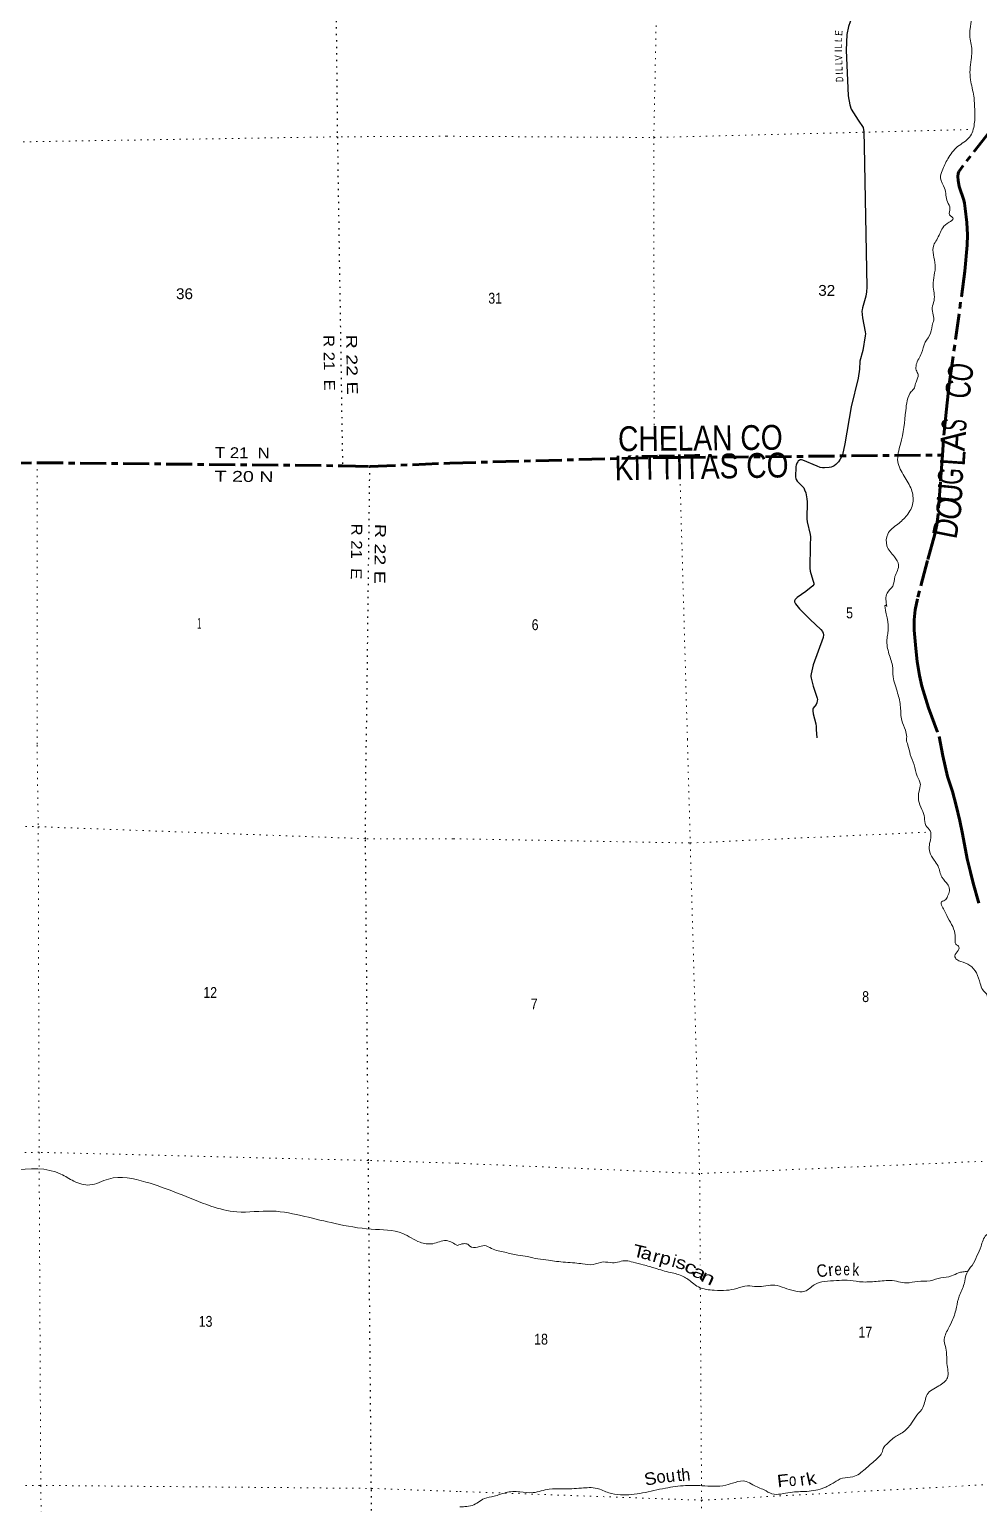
# Model space of a CAD drawing. Header units: feet. Extents: x -8 to 250644, y -192250 to 1368.
# Drawn here: x 211617 to 226906, y -102914 to -79166 of the extents above; entities that cross this region are included whole.
import ezdxf
from ezdxf.enums import TextEntityAlignment as Align

# ---------------------------------------------------------------- set-up
doc = ezdxf.new("R2010")
doc.units = ezdxf.units.FT
doc.header["$LTSCALE"] = 70
doc.linetypes.add('DOTTED', pattern=[1.5, 0.3, -1.2])
doc.linetypes.add('LONG_DASH_SHORT_DASH', pattern=[9.9, 6, -1.2, 1.5, -1.2])
for name, color, linetype, lineweight in [('11', 7, 'LONG_DASH_SHORT_DASH', 60), ('29', 7, 'Continuous', 25), ('34', 7, 'Continuous', 25), ('39', 7, 'Continuous', 13), ('6', 7, 'DOTTED', 25), ('7', 7, 'DOTTED', 13)]:
    doc.layers.add(name, color=color, linetype=linetype, lineweight=lineweight)
for name, color, linetype in [('12', 7, 'Continuous'), ('30', 7, 'Continuous'), ('41', 7, 'Continuous')]:
    doc.layers.add(name, color=color, linetype=linetype)

msp = doc.modelspace()

# ---------------------------------------------------------------- linework, layer by layer
at = {"layer": '11'}
for points in [[(227086.44, -80807.63), (226657.88, -81358.71), (226608.93, -81424.5), (226591.41, -81452.65), (226579.11, -81488.2), (226573.27, -81533.52), (226576.23, -81598.5), (226592.74, -81692.94), (226669.45, -81917.53), (226681.22, -81963.27), (226693.78, -82051.7), (226717.15, -82274.82), (226727.09, -82473.5), (226722.2, -82641.79), (226687.23, -83059.39), (226434.92, -84878.93), (226389.92, -85283.18), (226343.46, -85769.07), (226323.88, -86021.27)], [(187193.13, -86529.4), (190070.82, -86383.44), (190580.12, -86365.42), (195377.58, -86287.06), (195836.61, -86283.33), (200761, -86230.67), (201169.7, -86227.13), (205890.74, -86173.22), (206327.64, -86173.6), (211232.02, -86151.23), (211739.35, -86145.3), (216660.12, -86195.38), (217095.05, -86207.85), (218387.62, -86151.31)], [(218387.62, -86151.31), (221681.93, -86063.58), (222087.59, -86061.97), (226323.88, -86021.27)], [(226323.82, -86021.23), (226292.6, -86460.78), (226254.89, -86979.36), (226233.04, -87147.56), (226203.51, -87298.21), (226084.1, -87723.13), (225922.51, -88340.35), (225884.18, -88518.02), (225869.19, -88676.21), (225871.54, -88841.81), (225897.44, -89140.18), (225920.03, -89345.68), (225956.01, -89576.03), (225994.61, -89744.28), (226097.97, -90092.04), (226271.72, -90558.8)], [(226271.72, -90558.8), (226332.23, -90867.71), (226408.72, -91199.98), (226489.06, -91442.12), (226547.77, -91667.23), (226606.96, -91917.64), (226648.32, -92126.29), (226724.63, -92529.43), (226774.63, -92741.45), (226818.51, -92918.4), (226912.27, -93240.55)]]:
    msp.add_lwpolyline(points, dxfattribs=at)
at = {"layer": '29'}
for points in [[(225721.75, -75846.87), (225677.6, -78078.64), (225656.59, -78225.78), (225629.86, -78286.93), (225578.3, -78346.17), (225456.09, -78453.18), (225196.39, -78659.56), (224944.32, -78873.58), (224888.95, -78936.64), (224837.39, -79041.73), (224812.56, -79116.26), (224783.92, -79248.11), (224776.28, -79500.35), (224797.84, -79989.25)], [(224797.84, -79989.25), (224806.84, -80234.12), (224831.66, -80377.44), (224852.67, -80448.14), (224967.24, -80623.94), (225045.53, -80744.33), (225058.9, -80815.03), (225066.54, -81044.34), (225104.73, -83314.48), (225099.95, -83389.97), (225089.45, -83459.71), (225035.98, -83650.8), (225031.21, -83680.43), (225028.35, -83704.3), (225035.98, -83811.31), (225081.82, -84038.73), (225083.73, -84067.39), (225081.81, -84101.77), (225040.13, -84338.1)], [(225040.13, -84338.1), (224993.99, -84510.7), (224990.17, -84640.64), (224967.25, -84785.87), (224852.68, -85244.49), (224753.38, -85840.69), (224715.19, -86016.49), (224679.87, -86088.15), (224650.27, -86131.14), (224605.4, -86176.05), (224579.62, -86197.08), (224558.61, -86207.58), (224531.88, -86217.14), (224498.46, -86223.82), (224424.94, -86226.69), (224393.44, -86225.74), (224357.15, -86220), (224306.54, -86203.76), (224073.58, -86104.39), (224056.4, -86098.67), (224045.89, -86097.7), (224032.53, -86098.67), (224020.11, -86104.39), (224001.97, -86118.72), (223993.38, -86130.2), (223978.1, -86154.08), (223967.6, -86183.69), (223962.82, -86207.58), (223958.05, -86378.61), (223961.65, -86401.73), (223966.64, -86413.96), (223984.78, -86441.67), (224012.47, -86471.28), (224073.58, -86532.43), (224090.29, -86552.03), (224105.09, -86581.16), (224123.22, -86632.45)], [(224123.22, -86632.45), (224141.64, -86727.07), (224145.69, -86774.65), (224138.05, -87049.82), (224144.5, -87096.83), (224196.06, -87299.39), (224199.16, -87340.28), (224191.52, -87477.86), (224187.47, -87843.05), (224191.52, -87890.62), (224237.35, -88035.85), (224251.45, -88086.69), (224251.45, -88107.72), (224237.35, -88127.57), (224122.77, -88219.29), (223985.28, -88318.66), (223951.64, -88348.49), (223940.18, -88371.42), (223939.45, -88387.45), (223957.37, -88419.2), (224023.47, -88502.11), (224191.52, -88670.27), (224367.2, -88830.78), (224391.8, -88865.4), (224403.26, -88892.15), (224408.99, -88918.9), (224405.39, -88960.72), (224244.99, -89404.05), (224209.45, -89544.74), (224206.79, -89572.21), (224207.06, -89592.03), (224211.83, -89618.79), (224244.99, -89748.02), (224306.09, -89939.11), (224309.7, -89960.36), (224308.74, -89983.29), (224302.06, -90012.91), (224290.81, -90038.47), (224244.77, -90099.87), (224239.52, -90118.49), (224238.56, -90142.38), (224244.77, -90189.68), (224283.18, -90351.86), (224290.12, -90396.53), (224290.81, -90443.59), (224301.68, -90578.03)]]:
    msp.add_lwpolyline(points, dxfattribs=at)
at = {"layer": '34', "lineweight": 13}
msp.add_spline([(218018.67, -47673.89), (218578.24, -48099), (219449.38, -48770.16), (220273.26, -49381.52), (221127.42, -49992.46), (221827.04, -50520.89), (222368.02, -51107.96), (223360.52, -52234.98), (224297.41, -53282.14), (225078.78, -54029.13), (225888.91, -54521.76), (226421.26, -54923.52), (226652.59, -55158.14), (227172.54, -55830.16), (227484.35, -56337.78), (227788.54, -56732.64), (228341.04, -57277.22), (228673.36, -57808.74), (228950.16, -58411.58), (229126.76, -58921.08), (229259.63, -59624.69), (229427.33, -60073.85), (229646.17, -61010.06), (229633.25, -61679.41), (229523.33, -62340.04), (229385.92, -63347.72), (229264.6, -64351.15), (229148.38, -64848.6), (228931.23, -65782.81), (228910.59, -66186.22), (228883.88, -67317.33), (228867.61, -68182.23), (228893.35, -68728.1), (229010.77, -69627.43), (229109.91, -70518.95), (229224.92, -71390.1), (229287.82, -71995.91), (229314.18, -72878.37), (229236.34, -73669.56), (229158.46, -74603.85), (229077.11, -75578.51), (228969.77, -76716.78), (228874.32, -77838.77), (228761, -79128.3), (228660.22, -80302.77), (228582.68, -81261.25), (228468.47, -82486.29), (228408.96, -83289.32), (228303.09, -84097.02), (228086.87, -85097.74), (227915.98, -85874.1), (227861.56, -86316.27), (227891.46, -87017.27), (227951.87, -88026.23), (228034.14, -89010.71), (228114.47, -89563.87), (228217.24, -90134.87), (228256.65, -90346.65), (228295.88, -90535.01)], degree=3, dxfattribs=at)
at = {"layer": '39'}
for points in [[(227438.98, -72721.03), (227494.03, -73052.83), (227496.69, -73244.27), (227465.01, -73434.18), (227478.09, -73649.66), (227480.24, -73804.83), (227443.96, -73954.49), (227399.62, -74104.26), (227425.14, -74343.76), (227391.11, -74364.39), (227362.88, -74511.92), (227349.71, -74580.63), (227286.7, -74694.38), (227254.93, -74878.24), (227259.81, -74938.64), (227292.85, -74992.6), (227258.68, -75148.27), (227171.89, -75439.72), (227138.28, -75635.7), (227121.85, -75760.89), (227159.51, -76002.24), (227137.58, -76167.82), (227072.13, -76396.49), (227097.62, -76633.98), (227094.28, -76829.53), (227045.22, -77076.12), (227050.11, -77283.65), (227036.01, -77430.99), (227017.23, -77532.03), (227039.08, -77797.78), (227046.94, -77928.68), (226953.55, -78034.79), (226787.77, -78160.05), (226790.85, -78236.6), (226867.92, -78263.74), (226913.01, -78458.63), (226838.06, -78584.63), (226815.34, -78838.91), (226767.12, -79291.07), (226800.68, -79528.44), (226786.24, -79651.59), (226776.61, -79976.24), (226830.72, -80239.52), (226840.27, -80346.22), (226847.44, -80571.86), (226812.28, -80802.13), (226761.18, -80901.6), (226569.53, -81053.42), (226412.76, -81247.08), (226320.6, -81441.86), (226293.97, -81559.13), (226358.82, -81723.51), (226406.26, -81942.54), (226446.13, -82052.85), (226441.45, -82151.67), (226498.85, -82215.37), (226430.99, -82270.74), (226331.32, -82360.81), (226233.08, -82553.66), (226183.86, -82643.03), (226208.45, -82961.15), (226174.61, -83286.12), (226190.15, -83533.82), (226161.47, -83649.11), (226178.7, -83872.6), (226170.91, -83892.86), (226132.87, -84060.69), (226048.08, -84204.97), (225987.95, -84381.16), (225903.72, -84565.75), (225902.9, -84652.43), (225934.21, -84726.57), (225899.53, -84845.97), (225872.54, -84937.05), (225822.96, -85000.22), (225734.35, -85305.81), (225648.98, -85845.15), (225606.51, -86129.94), (225708.6, -86360.31), (225824.65, -86578.4), (225849.78, -86789.68), (225751.7, -86994.62), (225606.29, -87133.7), (225443.05, -87297.22), (225431.53, -87484.83), (225553.07, -87662.52), (225619.41, -87788.58), (225559.5, -87980.89), (225523.28, -88134.58), (225436, -88244.64), (225430.95, -88462.39)], [(225430.95, -88462.39), (225422.74, -88452.43), (225451.23, -88760.41), (225431.96, -88972.32), (225455.24, -89195.72), (225518.83, -89414.54), (225531.4, -89593.75), (225603.67, -89856.78), (225649.18, -90081.89), (225670.33, -90297.27), (225729.04, -90455.68), (225752.7, -90563.57)], [(227055.26, -94817.88), (227032.35, -94701.19), (226973.56, -94639.07), (226934.66, -94538.58), (226871.1, -94363.69), (226765.64, -94243.42), (226622.31, -94181.75), (226555.67, -94149.89), (226525.08, -94089.63), (226578.86, -94002.74), (226584.44, -93932.21), (226539.95, -93902.24), (226531.58, -93853.95), (226526.74, -93729.1), (226473.45, -93584.38), (226394, -93441.81), (226351.15, -93353.42), (226310.36, -93273.08), (226302.05, -93232.84), (226366.21, -93194.23), (226408.05, -93129.55), (226437.68, -93042.79), (226414.92, -92950.26), (226317.47, -92823.9), (226253.89, -92644.99), (226190.85, -92548.66), (226121.57, -92420.13), (226114.79, -92307.38), (226136.16, -92190.45), (226127.37, -92077.71), (226058.35, -91989.46), (226035.37, -91862.7), (225994.26, -91734.02), (225940.93, -91583.25), (225948.02, -91436.18), (225969.44, -91327.31), (225918.25, -91194.66), (225868.73, -91011.64), (225807.26, -90846.82), (225768, -90693.96), (225745.27, -90603.45), (225752.7, -90563.57)], [(228131.48, -97072.87), (228071.29, -97186.99), (228023.75, -97304.07), (228050.71, -97424.76), (228047.28, -97515.42), (227975.44, -97610.46), (227893.21, -97655.22), (227853.75, -97776.27), (227840.28, -97871.01), (227774.2, -97923.73), (227631.85, -98011.1), (227541.92, -98110.27), (227351.51, -98234.16), (227211.59, -98383.95), (227139.92, -98505.18), (227029.75, -98588.35), (226946.4, -98770.06), (226881, -98925.5), (226801.48, -99076.98), (226717.75, -99200.29), (226674.62, -99375.75), (226595.39, -99571.54), (226550.27, -99751.03), (226489.22, -99956.8), (226415.7, -100102.2), (226354.55, -100291.86), (226385.76, -100446.77), (226397.23, -100660.2), (226404.77, -100887.75), (226266.74, -101019.41), (226078.43, -101157.38), (226011.37, -101367.2), (225913.54, -101488.57), (225827.86, -101621.96), (225675.87, -101773.83), (225527.52, -101865.27), (225451.48, -101934.15), (225369.57, -102029.26), (225357.81, -102077.66), (225243.98, -102215.23), (225079.86, -102359.11), (224881.4, -102483.04), (224714.47, -102506.09), (224582.07, -102575.28), (224423.6, -102658.71), (224140.17, -102718.64), (223874.56, -102734.17), (223576.79, -102755.92), (223453.6, -102696.16), (223269.89, -102614.57), (223160.81, -102556.75), (222983.78, -102573.82), (222833.1, -102618.94), (222448.68, -102627.05), (222186.98, -102624.43), (221861.16, -102666.46), (221493.29, -102742.97), (221139.22, -102775.08), (220949.79, -102741.86), (220760.1, -102670.38), (220508.45, -102665.69), (220200.56, -102679.43), (219991.23, -102682.57), (219729.91, -102738.36), (219516.45, -102725.41), (219291.09, -102738.71), (219102.26, -102798.13), (218947.5, -102833.21), (218748.95, -102945.05), (218630.31, -102963.82), (218552.02, -102967.63)], [(187303.59, -100514.85), (187789, -100397.29), (188356.6, -100434.08), (188802.35, -100395.45), (189281.12, -100223.43), (189515.05, -100198.97), (189852.37, -100219.86), (190541.81, -100122.39), (190914.48, -100042.14), (191339.48, -99945.24), (191979.22, -99926.89), (192320.96, -99572.75), (192588.39, -99257.65), (192769.96, -99040.15), (193172.32, -98899.13), (193586.87, -98766.04), (194133.7, -98534.9), (194443.31, -98404.86), (194694.06, -98243.14), (195150.69, -98077.39), (195534.18, -98071.62), (195923.47, -98039.59), (196326.91, -98009.43), (196745.47, -98079.93), (197024.77, -98361.47), (197494.91, -98546.38), (198290.18, -98744.24), (198865.61, -98754.74), (199655.46, -98603.87), (200271.7, -98452.69), (200892.09, -98313.56), (201374.96, -98355.21), (201793.7, -98651.51), (201963.97, -98930.08), (202290.76, -99320.01), (202778.3, -99426.13), (203457.69, -99540.45), (204030.63, -99502.59), (204642.09, -99482.49), (205157.81, -99580.27), (205790.32, -99648.68), (206377.3, -99602.62), (206877.59, -99359.83), (207924.81, -98897.99), (208538.16, -98450.47), (209068.97, -98025.94), (209556.03, -97876.02), (209919.02, -97838.2), (210125.65, -97705.13), (210329.41, -97485.4), (210567, -97422.6), (210871.09, -97554.7), (211345.41, -97548.05), (212123.18, -97606.97), (212332.2, -97719.84), (212589.18, -97781.84), (212891.05, -97686.15), (213493.09, -97734.7), (214011.65, -97917.12), (214540.52, -98121.62), (214955.25, -98214.33), (215524.41, -98202.72), (216052.12, -98288.28), (216539.73, -98402.46), (217124.02, -98493.51), (217629.37, -98563.17), (217909.34, -98705.58), (218113.44, -98727.78), (218333, -98679.26), (218429.27, -98711.16), (218512.13, -98756.82)], [(226732.49, -99172.37), (226655.23, -99182.5), (226582.87, -99199), (226472.48, -99247.94), (226297.56, -99279.09), (226124.74, -99324.33), (225927.56, -99337.47), (225746.53, -99358.59), (225484.59, -99319.72), (225351.79, -99328.49), (225229.07, -99339.22), (224987.53, -99340.52), (224788.08, -99315.41), (224619.04, -99322.36), (224423.88, -99337.51), (224261.18, -99390.76), (224106.87, -99494.3), (223939.76, -99489.16), (223778.39, -99439.68), (223625.12, -99396.19), (223335.41, -99419.91), (223182.34, -99406.63), (223013.53, -99447.83), (222844.64, -99478.95), (222649.38, -99477.98), (222395.4, -99424.97), (222296.32, -99357.03), (222148.7, -99255.1), (221942.96, -99191.76), (221696.94, -99124.61), (221505.33, -99067.23), (221339.99, -99025.83), (221229.13, -99002.25), (221009.94, -99035.66), (220858.88, -99022.37), (220696.1, -99063.53), (220528.95, -99052.35), (220402.04, -99038.93), (220105.96, -99012.33), (219981.03, -98992.86), (219807.79, -98973.65), (219642.48, -98936.28), (219485.33, -98914.97), (219273.65, -98865.76), (219061.9, -98806.47), (218946.85, -98758.76), (218836.3, -98783.52), (218713.4, -98768.07), (218678.99, -98738.04), (218610.48, -98728.34), (218512.13, -98756.82)]]:
    msp.add_spline(points, degree=3, dxfattribs=at)
at = {"layer": '6'}
msp.add_line((217095.05, -86207.85), (217040.55, -90648.55), dxfattribs=at)
for points in [[(216320.18, -48724.31), (216322.32, -49349.52), (216304.34, -54590.16), (216314.61, -59848.81), (216403.31, -65083.01), (216475.83, -70299.14), (216522.35, -75559.67), (216577.21, -80894.7), (216660.12, -86195.38)], [(217388.07, -136466.21), (217375.6, -134211.63), (217330.96, -128809.02), (217278.64, -123652.45), (217217.53, -118423.38), (217214.7, -113167.54), (217166.93, -107857.7), (217124.54, -102684.9), (217076.87, -97385.14), (217030.36, -92204.32), (217040.55, -90648.55)]]:
    msp.add_lwpolyline(points, dxfattribs=at)
at = {"layer": '7'}
for p, q in [((211739.35, -86145.3), (211740.35, -90698.65)), ((221681.93, -86063.58), (221681.86, -86007.42)), ((222087.59, -86061.97), (222088.86, -86106.84)), ((222099.76, -86490.35), (222216.45, -90598.44))]:
    msp.add_line(p, q, dxfattribs=at)
for points in [[(221681.37, -85645.16), (221675.02, -80905.81), (221782.21, -75679.95), (222027.64, -70234.48), (221732.87, -64985.98), (221687.79, -59695.72), (221501.78, -54284.46), (221502.26, -54243.1)], [(218337.63, -80886), (216577.21, -80894.7), (211268.39, -80979), (205942.98, -80938.5), (200571.39, -80878.99), (195388.59, -80856.17), (189922.58, -80849.38), (187148.74, -81147.78)], [(218337.63, -80886), (221675.02, -80905.81), (226813.68, -80775.5)], [(211740.35, -90698.65), (211757.7, -92009.93), (211772.54, -97255.57), (211798.69, -102626.1), (211868.5, -107919.6), (211926.78, -113271.67), (211920.88, -118253.42), (211935.97, -123525.27), (211975.27, -128794.87), (211979.15, -134365.21), (212015.25, -136516.95)], [(222216.45, -90598.44), (222261.76, -92271.73), (222413.57, -97598.12), (222422.14, -99071.85)], [(188334.42, -91792.64), (190609.99, -91799.42), (195838.03, -91764.42), (201057.53, -91683.14), (206411.33, -91917.06), (211757.7, -92009.93), (217054.58, -92204.08), (218447.17, -92203.79)], [(218447.17, -92203.79), (222261.76, -92271.73), (226131.85, -92096.42)], [(218497.51, -97431.33), (217072.85, -97387.2), (211772.54, -97255.57), (206536.84, -97332.99), (201180.92, -97294.64), (195885.1, -97003.71), (190560.12, -97033.61), (187278.4, -96991.61)], [(228791.67, -97304.41), (227806.76, -97365.66), (222413.57, -97598.12), (218497.51, -97431.33)], [(222424.36, -99452.39), (222444.18, -102860.7), (222346.08, -108140.1), (222358.43, -113380.63), (222473.82, -118679.02), (222284.9, -123922.65), (222492.57, -129172.2), (222682.05, -134411.77), (222735.59, -136414.44)], [(187321.68, -102234.54), (190552.82, -102285.52), (195865.64, -102457.34), (201157.35, -102534.62), (206618.92, -102642.49), (211778.47, -102622.27), (217126.42, -102670.77), (218548.43, -102720.7)], [(218548.43, -102720.7), (222444.18, -102860.7), (227772.57, -102570.19), (233050.31, -102229.59), (238261.47, -102171.32), (243702.38, -102154.11), (248008.16, -102247.24)]]:
    msp.add_lwpolyline(points, dxfattribs=at)

# ---------------------------------------------------------------- texts
at = {"layer": '12'}
for s, rotation, width, p in [('O', 82.143, 0.7, (226813.87, -84713.64)), ('C', 82.143, 0.75, (226776.44, -84989.13)), ('S', 84.699, 0.55, (226712.27, -85554.97)), ('A', 85.731, 0.9, (226694.61, -85805.72)), ('L', 85.931, 0.85, (226691.19, -86082.86)), ('G', 86.016, 0.65, (226654.42, -86377.91)), ('U', 84.474, 0.8, (226642.72, -86655.15)), ('O', 75, 0.85, (226621.98, -86933.53)), ('D', 78.903, 0.8, (226577.16, -87235.52))]:
    msp.add_text(s, height=400, rotation=rotation, dxfattribs=dict(at, width=width)).set_placement(p, align=Align.CENTER)
at = {"layer": '12', "width": 0.85}
for s, rotation, p in [('CHELAN CO', 0.55, (221100.72, -85960.76)), ('KITTITAS CO', 1.025, (221045.74, -86430.84))]:
    msp.add_text(s, height=400, rotation=rotation, dxfattribs=at).set_placement(p)
at = {"layer": '30'}
for s, rotation, width, p in [('L', 88.265, 0.8, (224707.7, -79331.84)), ('E', 85.745, 0.8, (224713.18, -79226.93)), ('L', 89.265, 0.75, (224707.99, -79435.81)), ('V', 92.525, 0.8, (224712.2, -79619.43)), ('L', 92.525, 0.8, (224713.39, -79698.84)), ('L', 92.525, 0.8, (224716.27, -79795.99)), ('D', 92.525, 0.7, (224726.77, -79966.71))]:
    msp.add_text(s, height=120, rotation=rotation, dxfattribs=dict(at, width=width)).set_placement(p, align=Align.CENTER)
for rotation, p in [(90.525, (224709.51, -79510.38)), (92.525, (224722.53, -79870.28))]:
    msp.add_text('I', height=120, rotation=rotation, dxfattribs=at).set_placement(p, align=Align.CENTER)
at = {"layer": '41'}
for s, rotation, width, p in [('T', 346.891, 1.25, (221419.54, -98950.06)), ('a', 343.389, 1.2, (221535.37, -98979.32)), ('r', 344.623, 1.2, (221692.59, -99026)), ('p', 344.843, 1.2, (221838.63, -99058.56)), ('s', 346.954, 1.25, (222093.2, -99132.59)), ('c', 338.295, 1.4, (222235.82, -99200.11)), ('a', 335.382, 1.4, (222367.98, -99280.21)), ('n', 335.145, 1.45, (222509.45, -99364.76)), ('C', 10.589, 0.9, (224402.55, -99260.11)), ('e', 3.087, 0.8, (224648.7, -99236.55)), ('e', 0.073, 0.7, (224782.46, -99237.8)), ('k', 359.22, 0.85, (224927.97, -99244.88)), ('h', 6.003, 0.95, (222200.37, -102548.85)), ('S', 11.871, 1.1, (221640.01, -102609.95)), ('F', 6.338, 1.2, (223768.64, -102644.01)), ('o', 3.412, 0.8, (223916.74, -102631.69)), ('k', 12.685, 1.15, (224232.91, -102609.69))]:
    msp.add_text(s, height=200, rotation=rotation, dxfattribs=dict(at, width=width)).set_placement(p, align=Align.CENTER)
for s, rotation, p in [('i', 344.674, (221980, -99104.11)), ('r', 6.703, (224536.32, -99245.63)), ('o', 11.627, (221808.16, -102577.49)), ('u', 7.505, (221953.98, -102566.12)), ('t', 7.85, (222097.02, -102552.88)), ('r', 8.629, (224088.27, -102622.27))]:
    msp.add_text(s, height=200, rotation=rotation, dxfattribs=at).set_placement(p, align=Align.CENTER)
at = {"layer": '6'}
for s, rotation, width, p in [('R 21  E', 270.896, 1.15, (216352.15, -84089.96)), ('R 22 E', 270.896, 1.35, (216718.46, -84083.9)), ('T 21  N', 359.417, 1.15, (214605.33, -86068.53)), ('T 20 N', 359.417, 1.35, (214598.64, -86449.41)), ('R 21  E', 269.297, 1.15, (216804.85, -87125.37)), ('R 22 E', 269.297, 1.35, (217185.25, -87129.97))]:
    msp.add_text(s, height=175, rotation=rotation, dxfattribs=dict(at, width=width)).set_placement(p)
at = {"layer": '7'}
for s, width, p in [('36', 1.05, (213978.05, -83510.6)), ('32', 1.05, (224324.14, -83456.98)), ('31', 0.85, (219008.99, -83582.92)), ('5', 0.85, (224773.59, -88652.93)), ('1', 0.4, (214318.71, -88820.39)), ('6', 0.85, (219707.67, -88843.03)), ('12', 0.85, (214417.95, -94768.86)), ('8', 0.85, (225032.35, -94834.82)), ('7', 0.85, (219692.77, -94954.2)), ('13', 0.85, (214343.5, -100067.03)), ('18', 0.85, (219748.44, -100353.61)), ('17', 0.85, (224972.77, -100241.32))]:
    msp.add_text(s, height=175, dxfattribs=dict(at, width=width)).set_placement(p)

doc.saveas('drawing.dxf')
